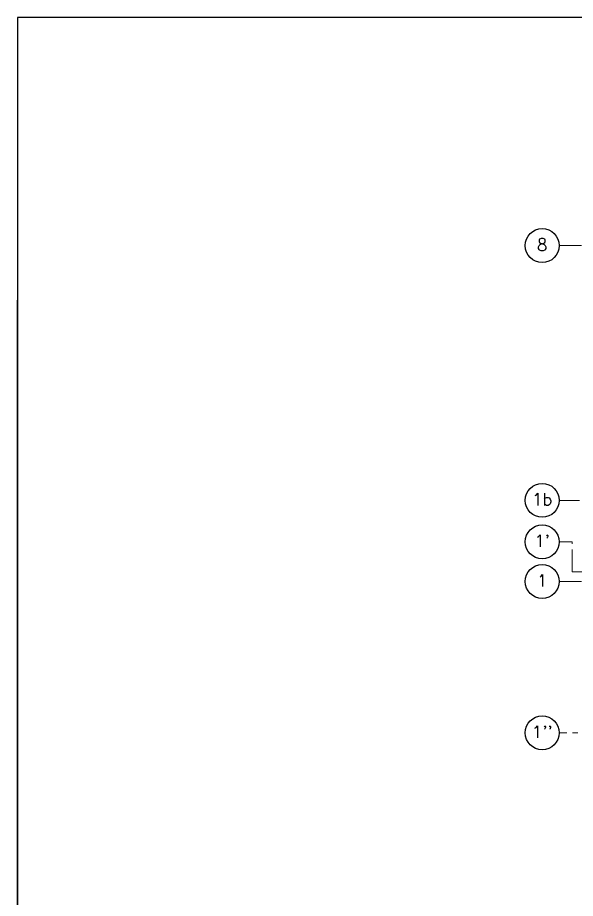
# Model space of a CAD drawing. Extents: x -4 to 6083, y -4 to 8618.
# Drawn here: x 0 to 1437, y 6349 to 8618 of the extents above; entities that cross this region are included whole.
import ezdxf
from ezdxf.xclip import XClip

# ---------------------------------------------------------------- set-up
doc = ezdxf.new("R2010")
doc.units = 0
doc.header["$LTSCALE"] = 45
doc.header["$MEASUREMENT"] = 0
doc.header["$XCLIPFRAME"] = 0
doc.linetypes.add('2017_67-101$0$Grid Line', pattern=[2.2225, 1.27, -0.3175, 0.3175, -0.3175])
doc.layers.get('0').update_dxf_attribs({"linetype": 'CONTINUOUS'})
doc.layers.add('2017_67-101$0$RLE-EJE', color=3, linetype='CONTINUOUS', lineweight=25)
doc.layers.add('2017_67-101$0$RLE-EJES', color=1, linetype='2017_67-101$0$Grid Line', lineweight=9)
doc.layers.add('RLA-FORMATO', color=7, linetype='CONTINUOUS')
doc.styles.add('2017_67-101$0$ROMAND', font='romand', dxfattribs={"height": 31.5})

# ---------------------------------------------------------------- blocks, each defined once
blk = doc.blocks.new('2017_67-101')
at = {"layer": '2017_67-101$0$RLE-EJE'}
for centre in [(527.57, 8030.14), (527.57, 7374.01), (527.57, 7266.98), (527.57, 7165.15), (527.57, 6775.14)]:
    blk.add_circle(centre, 43.75, dxfattribs=at)
at = {"layer": '2017_67-101$0$RLE-EJES'}
for p, q in [((571.32, 8030.14), (3888.7, 8030.14)), ((623.95, 7374.01), (571.32, 7374.01)), ((604.81, 7266.98), (571.32, 7266.98)), ((604.81, 7190.14), (604.81, 7266.98)), ((604.81, 7190.14), (2218.32, 7190.14)), ((571.32, 7165.15), (3852.44, 7165.15)), ((1791.11, 6775.14), (571.32, 6775.14))]:
    blk.add_line(p, q, dxfattribs=at)
at = {"layer": '2017_67-101$0$RLE-EJE', "color": 5, "char_height": 31.25, "width": 1, "attachment_point": 2, "line_spacing_factor": 0.941778, "style": '2017_67-101$0$ROMAND'}
for s, insert in [('8', (527.38, 8048.27)), ('1b', (527.38, 7392.14)), ("1'", (527.38, 7285.11)), ('1', (527.38, 7183.28)), ("1''", (527.77, 6793.25))]:
    blk.add_mtext(s, dxfattribs=dict(at, insert=insert))

msp = doc.modelspace()

# ---------------------------------------------------------------- linework, layer by layer
at = {"layer": 'RLA-FORMATO', "color": 6, "linetype": 'Continuous'}
for p, q in [((0, 8617.5), (0, 0)), ((6082.5, 8617.5), (0, 8617.5)), ((0, 0), (0, 7890))]:
    msp.add_line(p, q, dxfattribs=at)

# ---------------------------------------------------------------- block references
ref = msp.add_blockref('2017_67-101', (823.8, 0))
XClip(ref).set_block_clipping_path([(363.0141845847, 5172.9563202759), (4138.5012184707, 8594.4332992691)])

doc.saveas('drawing.dxf')
